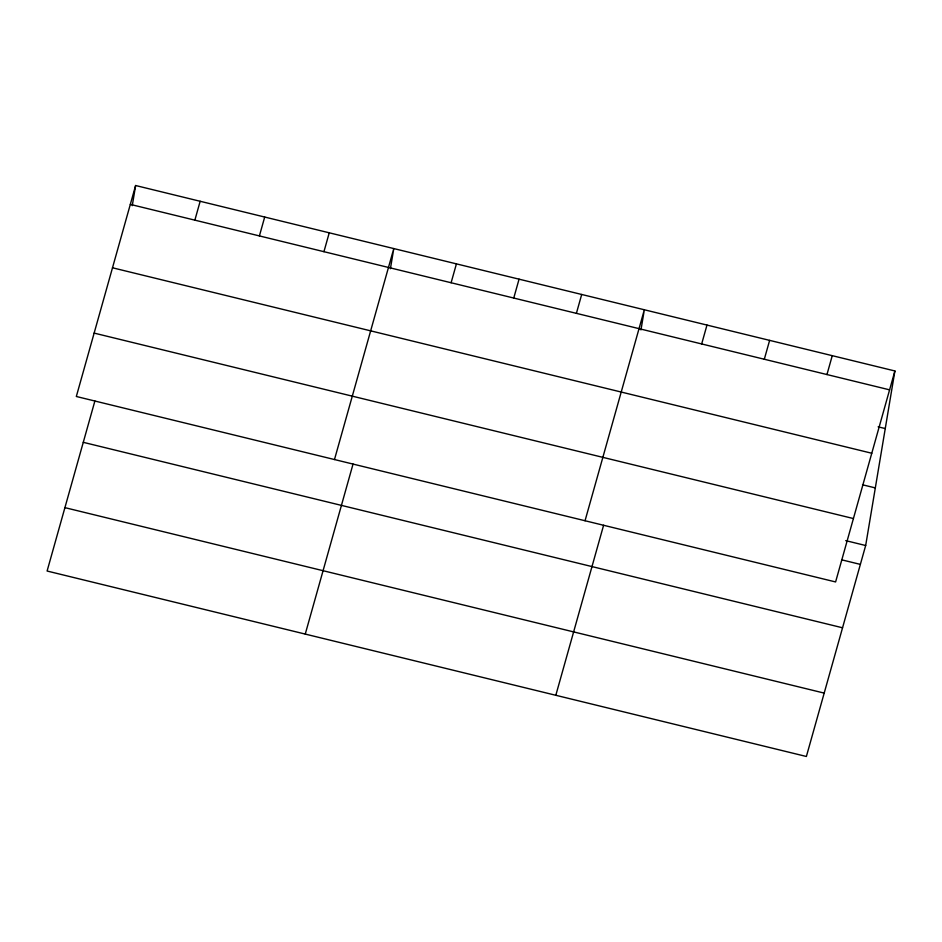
<?xml version="1.0" encoding="UTF-8"?>
<svg xmlns="http://www.w3.org/2000/svg" width="942" height="942" viewBox="0 0 942 942"><rect width="100%" height="100%" fill="white"/><g stroke="black" fill="none" stroke-linecap="round" stroke-linejoin="round"><path stroke-width="1.41" d="M132.257 205.674L135.624 185.515L894.9 370.971L865.674 545.512L806.376 756.485L47.1 571.029L94.895 400.986M390.412 268.729L393.78 248.57L334.481 459.543M640.96 329.924L644.34 309.765L585.041 520.749M135.624 185.515L76.326 396.488L835.601 581.944L894.9 370.971M194.864 220.157L200.163 201.27M259.403 235.924L264.702 217.037M323.942 251.679L329.241 232.804M305.255 634.084L353.05 464.041M451.112 282.741L456.423 263.866M513.755 298.049L519.066 279.162M576.398 313.345L581.697 294.469M555.815 695.29L603.61 525.236M701.672 343.948L706.983 325.061M764.315 359.243L769.626 340.368M826.958 374.551L832.257 355.664M130.326 204.39L889.589 389.847M878.132 426.832L885.256 428.563M112.498 267.787L871.774 453.243M862.507 484.777L875.318 487.909M94.141 333.103L853.417 518.547M845.739 540.637L865.674 545.512M841.854 559.866L860.364 564.388M83.273 442.328L842.548 627.784M64.916 507.644L824.191 693.1"/></g></svg>
